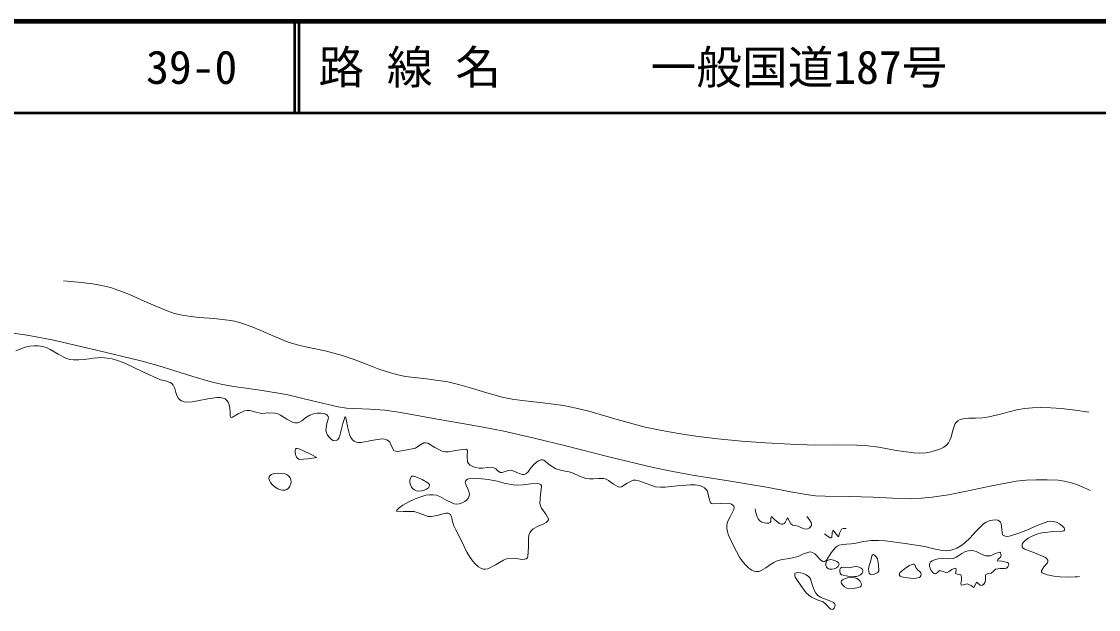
# Model space of a CAD drawing. Units: millimetres, scale not verified. Extents: x 66169 to 706169, y 819 to 360819.
# Drawn here: x 174053 to 291924, y 296434 to 360819 of the extents above; entities that cross this region are included whole.
import ezdxf
from ezdxf.enums import TextEntityAlignment as Align

# ---------------------------------------------------------------- set-up
doc = ezdxf.new("R2010")
doc.units = ezdxf.units.MM
doc.header["$LTSCALE"] = 1000
for name, color, linetype, lineweight in [('M-TTL', 2, 'Continuous', 140), ('M-TTL-LINE', 7, 'Continuous', 50), ('S-BGD', 1, 'Continuous', 13)]:
    doc.layers.add(name, color=color, linetype=linetype, lineweight=lineweight)
doc.layers.add('M-TTL-TXT', color=7, linetype='Continuous')
doc.styles.add('ＭＳ ゴシック', font='')
doc.styles.get('ＭＳ ゴシック').set_extended_font_data('MS Gothic')

msp = doc.modelspace()

# ---------------------------------------------------------------- linework, layer by layer
at = {"layer": 'M-TTL'}
msp.add_line((706169, 360819), (66169, 360819), dxfattribs=at)
at = {"layer": 'M-TTL-LINE'}
for p, q in [((203919, 360819), (203919, 350819)), ((204419, 360819), (204419, 350819)), ((66169, 350819), (706169, 350819))]:
    msp.add_line(p, q, dxfattribs=at)
at = {"layer": 'S-BGD'}
for points in [[(178641, 332406), (180248, 332274), (181849, 332082), (182819, 331909), (183774, 331677), (184703, 331378), (185626, 331018), (187795, 330042), (189986, 329122), (190798, 328858), (191625, 328652), (192566, 328500), (193532, 328406), (195107, 328299), (196677, 328132), (197397, 327993), (198111, 327792), (199179, 327413), (200233, 326974), (201734, 326315), (203254, 325714), (204364, 325389), (205491, 325121), (207271, 324741), (209046, 324300), (210475, 323804), (211896, 323248), (213158, 322762), (214443, 322332), (215249, 322118), (216069, 321962), (218394, 321695), (220710, 321367), (222010, 321045), (223297, 320664), (224973, 320145), (226660, 319686), (227746, 319472), (228844, 319317), (231114, 319076), (233382, 318773), (234768, 318484), (236152, 318134), (239231, 317245), (242325, 316415), (244125, 316032), (245945, 315707), (248093, 315391), (250249, 315134), (252867, 314877), (255489, 314679), (258225, 314526), (260968, 314432), (263220, 314455), (265486, 314418), (266672, 314338), (267873, 314196), (269793, 313860), (271708, 313586), (272366, 313565), (273020, 313603), (273601, 313700), (274194, 313862), (274618, 314016), (275017, 314225), (275280, 314423), (275506, 314669), (275674, 314963), (275798, 315305), (275977, 316052), (276198, 316721), (276332, 316924), (276515, 317088), (276771, 317221), (277080, 317308), (277749, 317377), (278476, 317390), (279214, 317425), (279922, 317518), (281058, 317770), (282143, 318072), (282974, 318286), (283827, 318442), (284700, 318530), (285590, 318559), (286715, 318526), (287867, 318432), (289361, 318247), (290875, 318025)], [(171890, 326890), (174660, 326461), (177415, 325975), (182259, 324822), (187114, 323647), (188973, 323135), (190826, 322562), (192809, 321933), (194813, 321360), (196047, 321079), (197294, 320856), (200185, 320444), (203070, 319971), (205891, 319264), (208714, 318620), (209620, 318496), (210544, 318431), (212182, 318378), (213816, 318264), (215297, 318051), (216782, 317777), (219536, 317264), (222306, 316808), (224567, 316411), (226830, 315952), (230165, 315197), (233487, 314384), (238325, 313165), (243182, 311991), (245330, 311529), (247489, 311126), (251639, 310497), (255795, 309806), (257866, 309378), (259942, 309010), (260971, 308892), (262005, 308834), (264643, 308812), (267278, 308729), (269372, 308618), (271465, 308567), (272593, 308620), (273727, 308734), (275510, 309005), (277287, 309337), (280087, 309944), (282909, 310494), (283999, 310598), (285097, 310643), (286313, 310646), (287526, 310589), (288187, 310502), (288833, 310355), (289567, 310108), (290295, 309797), (290660, 309627), (291033, 309448)], [(173428, 324759), (174462, 325155), (174952, 325268), (175449, 325320), (175903, 325309), (176357, 325237), (176782, 325106), (177189, 324916), (178049, 324394), (178918, 323938), (179314, 323823), (179725, 323766), (180326, 323764), (180951, 323823), (181903, 323952), (182847, 324019), (183412, 323972), (183966, 323866), (184663, 323661), (185358, 323393), (187318, 322460), (189269, 321599), (189821, 321475), (190323, 321301), (190507, 321174), (190651, 321002), (190821, 320627), (190948, 320194), (191059, 319848), (191217, 319549), (191372, 319386), (191571, 319264), (191850, 319178), (192180, 319144), (192728, 319174), (193319, 319269), (194434, 319501), (195477, 319659), (195816, 319651), (196124, 319585), (196331, 319486), (196510, 319330), (196664, 319121), (196777, 318861), (196862, 318486), (196891, 318077), (196880, 317730), (196923, 317493), (197013, 317464), (197144, 317498), (197765, 317863), (198465, 318201), (198766, 318240), (199049, 318218), (199685, 318031), (200339, 317904), (201064, 317957), (201777, 317946), (202088, 317862), (202396, 317713), (203099, 317266), (203771, 316909), (204005, 316855), (204242, 316864), (204485, 316953), (204724, 317109), (205127, 317419), (205602, 317706), (206002, 317843), (206424, 317921), (206797, 317938), (207142, 317895), (207356, 317820), (207522, 317702), (207609, 317568), (207634, 317422), (207484, 316792), (207370, 316026), (207432, 315764), (207557, 315504), (207743, 315255), (207968, 315054), (208167, 314944), (208357, 314904), (208506, 314929), (208633, 315013), (208776, 315209), (208899, 315494), (209229, 316803), (209471, 317568), (209545, 317424), (209622, 317056), (209761, 316323), (209962, 315587), (210104, 315273), (210284, 315018), (210466, 314865), (210676, 314766), (210931, 314716), (211222, 314725), (212357, 314956), (213492, 315125), (213788, 315102), (214048, 315024), (214223, 314916), (214371, 314752), (214566, 314261), (214805, 313834), (214977, 313758), (215185, 313737), (216253, 313900), (217181, 314102), (217647, 314429), (218103, 314679), (218307, 314689), (218514, 314639), (219291, 314180), (220101, 313771), (220433, 313707), (220793, 313701), (221793, 313884), (222681, 313986), (222787, 313928), (222849, 313828), (222831, 313231), (222877, 312578), (222996, 312389), (223171, 312228), (223439, 312079), (223747, 311979), (224135, 311919), (224518, 311921), (225063, 311997), (225569, 312008), (225762, 311948), (225949, 311821), (226184, 311599), (226438, 311441), (226642, 311442), (226872, 311508), (227195, 311626), (227526, 311682), (227826, 311626), (228132, 311505), (228533, 311317), (228901, 311210), (229073, 311224), (229239, 311299), (229490, 311523), (229739, 311834), (230047, 312221), (230404, 312571), (230634, 312729), (230873, 312822), (231058, 312831), (231237, 312778), (231857, 312288), (232542, 311827), (233031, 311682), (233544, 311594), (233995, 311514), (234432, 311374), (235112, 311043), (235802, 310772), (236214, 310731), (236650, 310748), (237202, 310787), (237744, 310765), (238024, 310698), (238302, 310567), (238836, 310173), (239348, 309867), (239524, 309836), (239702, 309866), (240342, 310248), (241010, 310577), (241299, 310586), (241604, 310532), (242524, 310176), (243452, 309881), (243981, 309832), (244509, 309843), (245810, 309988), (247273, 310088), (247784, 310071), (248271, 309996), (248567, 309896), (248821, 309749), (248992, 309584), (249119, 309375), (249262, 308698), (249444, 308129), (249564, 308033), (249719, 307987), (250504, 308057), (251428, 308073), (251694, 307992), (251910, 307865), (252013, 307742), (252054, 307603), (252023, 307393), (251917, 307145), (251597, 306594), (251331, 306014), (251259, 305672), (251249, 305339), (251307, 304954), (251429, 304562), (251971, 303416), (252632, 302170), (252975, 301672), (253350, 301233), (253652, 300959), (253973, 300748), (254237, 300640), (254506, 300593), (254752, 300609), (255010, 300691), (255512, 300981), (256034, 301357), (256389, 301589), (256756, 301758), (257305, 301903), (257868, 301989), (258452, 302078), (259044, 302231), (259638, 302516), (260209, 302724), (260429, 302738), (260640, 302691), (260875, 302536), (261105, 302307), (261428, 301934), (261725, 301678), (261845, 301646), (261968, 301677), (262141, 301816), (262319, 302049), (262680, 302631), (263096, 303183), (263310, 303350), (263552, 303463), (263938, 303551), (264356, 303584), (264873, 303607), (265376, 303690), (266216, 303865), (267056, 303979), (267832, 303986), (268610, 303933), (270779, 303664), (272936, 303335), (273891, 303079), (274830, 302890), (275253, 302863), (275662, 302897), (276048, 302988), (276429, 303141), (276853, 303389), (277261, 303699), (277876, 304277), (278471, 304920), (278896, 305391), (279352, 305807), (279644, 305993), (279975, 306129), (280316, 306213), (280666, 306238), (280894, 306207), (281092, 306121), (281205, 306010), (281278, 305853), (281332, 305197), (281437, 304621), (281551, 304517), (281711, 304457), (281988, 304443), (282309, 304492), (283319, 304822), (284154, 305154), (285219, 305633), (286377, 306084), (286687, 306113), (287006, 306080), (287326, 305977), (287644, 305808), (287941, 305590), (288154, 305364), (288221, 305230), (288218, 305126), (288126, 305051), (287955, 305007), (286995, 304965), (285740, 304841), (285183, 304679), (284673, 304469), (284243, 304235), (283900, 303984), (283699, 303776), (283582, 303576), (283556, 303430), (283591, 303296), (283685, 303165), (283857, 303044), (284938, 302634), (286127, 302114), (286283, 301977), (286375, 301821), (286384, 301681), (286329, 301533), (285950, 301087), (285675, 300674), (285697, 300557), (285779, 300454), (286002, 300322), (286314, 300217), (287023, 300082), (287744, 300007), (288630, 299974), (289372, 300001), (289602, 300017), (289837, 300036)], [(254332, 307472), (254416, 307010), (254555, 306577), (254691, 306342), (254877, 306139), (255081, 306002), (255340, 305905), (255600, 305867), (255847, 305893), (255980, 305956), (256064, 306064), (256073, 306455), (256122, 306603), (256488, 306250), (257016, 305846), (257199, 305787), (257381, 305789), (257516, 305849), (257639, 305975), (257816, 306323), (257936, 306453), (258064, 306134), (258270, 305801), (258480, 305682), (258723, 305616), (259044, 305545), (259345, 305417), (259599, 305293), (259862, 305231), (260062, 305258), (260267, 305350), (260419, 305472), (260515, 305624), (260533, 305781), (260490, 305947), (260301, 306260), (260029, 306584), (260012, 306604), (259987, 306633)], [(261946, 304729), (262280, 304448), (262562, 304283), (262654, 304277), (262726, 304331), (262791, 304835), (262878, 305111), (263180, 304703), (263475, 304397), (263596, 304789), (263809, 305240), (263981, 305296), (264196, 305297), (264241, 305294), (264297, 305289)]]:
    msp.add_lwpolyline(points, dxfattribs=at)
for points in [[(204055, 313987), (204127, 314057), (204235, 314076), (204501, 314002), (204855, 313828), (205831, 313365), (206360, 313062), (205388, 312922), (204428, 312849), (204286, 312949), (204151, 313128), (204045, 313387), (203995, 313668), (204003, 313847)], [(201173, 310989), (201257, 311114), (201405, 311215), (201683, 311308), (202017, 311351), (202496, 311341), (202924, 311274), (203137, 311185), (203319, 311042), (203447, 310863), (203529, 310640), (203551, 310398), (203512, 310157), (203410, 309923), (203256, 309723), (203076, 309586), (202868, 309504), (202633, 309482), (202385, 309521), (202091, 309637), (201800, 309820), (201525, 310065), (201308, 310337), (201190, 310565), (201138, 310791), (201143, 310891)], [(215124, 307184), (215104, 307253), (215152, 307346), (215390, 307573), (215780, 307843), (216428, 308211), (217138, 308543), (217741, 308783), (218291, 308941), (218700, 309000), (219093, 308998), (219462, 308934), (219832, 308807), (220619, 308378), (221413, 308016), (221682, 307984), (221969, 308014), (222267, 308106), (222556, 308260), (222781, 308441), (222960, 308664), (223050, 308865), (223079, 309078), (223025, 309359), (222903, 309652), (222713, 310032), (222613, 310355), (222636, 310494), (222715, 310609), (222879, 310711), (223115, 310778), (223567, 310814), (224106, 310790), (225138, 310654), (226096, 310470), (227016, 310236), (227872, 310079), (228381, 310057), (228974, 310098), (229797, 310208), (230501, 310245), (230713, 310205), (230872, 310118), (230949, 310006), (230978, 309851), (230853, 309032), (230771, 308054), (230838, 307778), (230966, 307515), (231421, 306885), (231723, 306376), (231725, 306256), (231664, 306137), (231479, 305975), (231202, 305826), (230613, 305568), (230044, 305253), (229835, 305060), (229683, 304837), (229578, 304558), (229525, 304236), (229536, 303252), (229484, 302264), (229414, 302107), (229299, 301992), (229122, 301927), (228900, 301917), (228159, 302012), (227477, 302040), (227133, 301973), (226787, 301842), (225928, 301321), (225094, 300885), (224850, 300841), (224606, 300857), (224338, 300949), (224075, 301105), (223736, 301392), (223418, 301743), (223069, 302218), (222778, 302713), (222203, 303951), (221575, 305160), (221378, 305586), (221227, 306064), (221144, 306482), (221018, 306819), (220910, 306922), (220764, 306977), (220505, 306981), (220191, 306919), (219552, 306733), (218897, 306607), (218572, 306632), (218270, 306716), (217689, 306962), (217025, 307175), (215857, 307157)], [(216738, 309836), (216622, 310081), (216561, 310352), (216557, 310604), (216610, 310828), (216695, 310955), (216808, 311025), (216984, 311032), (217196, 310972), (217895, 310655), (218535, 310299), (218656, 310172), (218707, 310036), (218684, 309907), (218591, 309770), (218390, 309613), (218133, 309494), (217843, 309410), (217543, 309387), (217289, 309424), (217059, 309518), (216885, 309649)], [(262273, 300948), (262160, 301074), (262091, 301248), (262078, 301448), (262124, 301632), (262212, 301766), (262343, 301851), (262542, 301895), (262781, 301880), (263073, 301793), (263349, 301646), (263478, 301527), (263535, 301398), (263518, 301277), (263432, 301152), (263239, 301007), (262989, 300900), (262730, 300846), (262484, 300856), (262375, 300888)], [(266945, 300289), (266841, 300395), (266776, 300558), (266747, 300832), (266779, 301121), (266942, 301550), (267074, 302086), (267113, 302301), (267186, 302430), (267285, 302438), (267408, 302375), (267586, 302208), (267727, 301989), (267848, 301316), (267902, 300654), (267766, 300489), (267575, 300356), (267345, 300264), (267122, 300238), (267027, 300253)], [(273423, 301320), (273461, 301488), (273557, 301636), (273736, 301778), (273977, 301886), (274397, 301982), (274821, 302018), (275483, 301988), (276065, 302021), (276360, 302145), (276641, 302331), (276988, 302571), (277382, 302768), (277698, 302865), (278015, 302901), (278286, 302871), (278551, 302780), (279040, 302522), (279546, 302325), (279796, 302292), (280065, 302319), (280639, 302561), (281111, 302697), (281195, 302633), (281256, 302497), (281265, 302333), (281213, 302170), (280923, 301900), (280839, 301764), (281365, 301717), (281979, 301593), (282074, 301511), (282113, 301400), (282085, 301245), (281993, 301094), (281852, 300974), (281685, 300909), (281149, 300910), (280669, 300854), (280450, 300620), (280175, 300420), (279853, 300358), (279609, 300254), (279552, 300103), (279547, 299893), (279546, 299635), (279480, 299386), (279369, 299222), (279221, 299108), (279098, 299074), (278975, 299102), (278737, 299320), (278557, 299415), (278446, 299087), (278297, 298836), (277979, 299043), (277561, 299233), (277159, 299127), (276896, 299110), (276875, 299310), (276918, 299618), (276946, 299894), (276911, 300128), (276848, 300219), (276737, 300267), (276460, 300304), (276267, 300390), (276335, 300729), (276324, 300953), (276125, 300917), (275864, 300795), (275570, 300579), (275314, 300461), (274914, 300607), (274533, 300686), (274322, 300467), (274102, 300322), (273960, 300358), (273808, 300469), (273631, 300688), (273496, 300954), (273439, 301144)], [(263649, 300403), (263608, 300598), (263628, 300813), (263685, 300948), (263783, 301036), (263973, 301072), (264216, 301048), (264527, 301008), (264817, 301030), (265130, 301118), (265459, 301145), (265716, 301077), (265946, 300952), (266071, 300832), (266139, 300687), (266128, 300550), (266051, 300404), (265880, 300233), (265667, 300105), (265454, 300044), (265234, 300043), (264502, 300099), (263812, 300215), (263719, 300290)], [(270126, 300203), (270130, 300317), (270202, 300448), (270465, 300707), (270833, 300976), (271234, 301233), (271609, 301404), (271729, 301405), (271821, 301346), (271950, 301042), (272150, 300739), (272335, 300623), (272477, 300464), (272516, 300298), (272494, 300119), (272424, 300002), (272303, 299922), (271985, 299851), (271686, 299844), (271026, 299899), (270375, 300014), (270218, 300088), (270132, 300186)], [(258706, 300382), (258826, 300454), (259004, 300483), (259314, 300458), (259654, 300364), (259946, 300229), (260189, 300051), (260352, 299851), (260459, 299627), (260616, 299045), (260830, 298483), (260997, 298218), (261223, 297977), (261487, 297787), (261822, 297626), (262437, 297415), (262937, 297183), (263048, 297070), (263098, 296934), (263077, 296770), (262986, 296591), (262879, 296476), (262764, 296434), (262623, 296474), (262477, 296588), (262142, 296952), (261781, 297258), (261146, 297493), (260528, 297787), (260219, 298005), (259946, 298270), (259361, 299048), (258741, 299981), (258674, 300171), (258676, 300328), (258687, 300354)], [(263763, 299457), (263807, 299580), (263911, 299685), (264144, 299803), (264442, 299881), (264859, 299919), (265250, 299894), (265475, 299829), (265676, 299708), (265833, 299535), (265953, 299306), (265979, 299153), (265945, 299024), (265835, 298918), (265658, 298842), (265115, 298729), (264648, 298689), (264388, 298772), (264129, 298920), (263931, 299092), (263797, 299285), (263768, 299373)]]:
    msp.add_lwpolyline(points, close=True, dxfattribs=at)

# ---------------------------------------------------------------- texts
at = {"layer": 'M-TTL-TXT', "style": 'ＭＳ ゴシック'}
for s, p in [('39-0', (187690, 355819)), ('路 線 名', (206549, 355819)), ('一般国道187号', (242903, 355819))]:
    msp.add_text(s, height=3666, dxfattribs=at).set_placement(p, align=Align.MIDDLE_LEFT)

doc.saveas('drawing.dxf')
